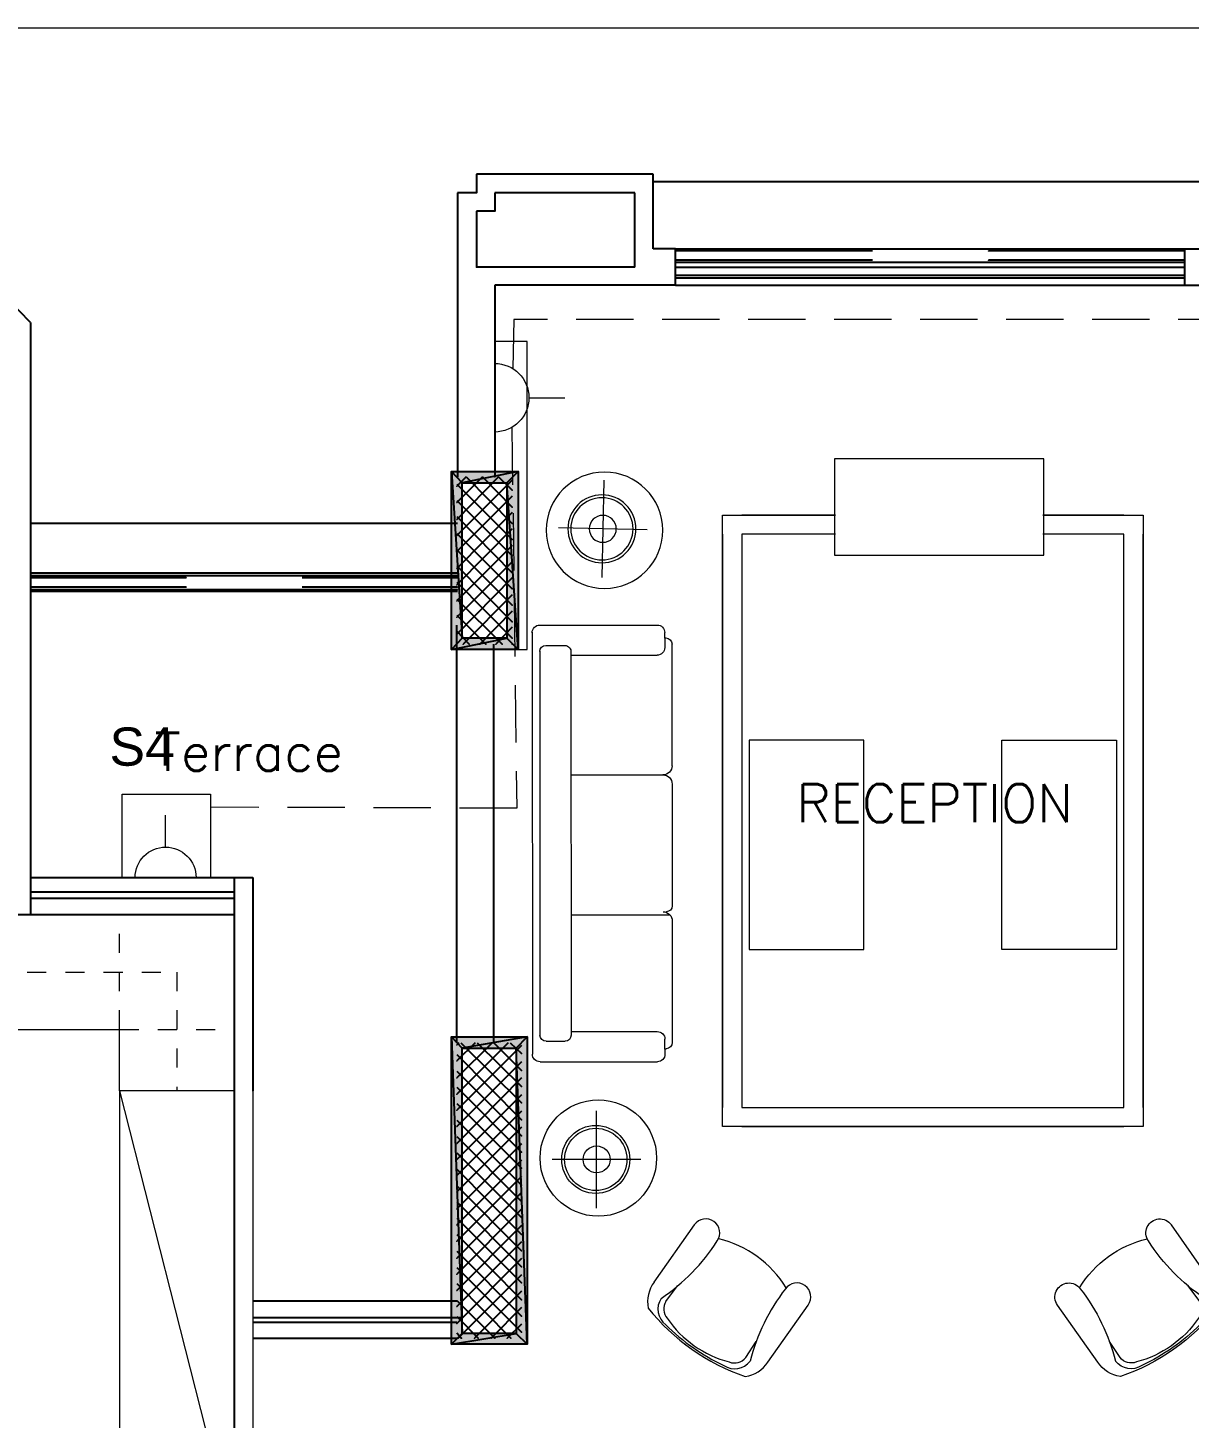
# Model space of a CAD drawing. Header units: inches. Extents: x 14 to 158, y 51 to 94.
# Drawn here: x 57.39 to 63.47, y 85.75 to 93.03 of the extents above; entities that cross this region are included whole.
import ezdxf

# ---------------------------------------------------------------- set-up
doc = ezdxf.new("R2010")
doc.units = ezdxf.units.IN
doc.header["$LTSCALE"] = 0.6
doc.header["$MEASUREMENT"] = 0
doc.linetypes.add('1st BASE_WTV$0$HIDDEN2', pattern=[0.1875, 0.125, -0.0625])
doc.linetypes.add('DASHED', pattern=[0.75, 0.5, -0.25])
doc.layers.get('0').update_dxf_attribs({"color": 253, "lineweight": 0})
for name, color, linetype, lineweight in [('fur', 253, 'Continuous', 0), ('Layer1', 253, 'Continuous', 0), ('POWER-1', 3, 'Continuous', 0), ('text', 3, 'Continuous', 0), ('wiring1', 3, 'DASHED', 0)]:
    doc.layers.add(name, color=color, linetype=linetype, lineweight=lineweight)
doc.styles.add('SIMPLEX', font='SIMPLEX.SHX')
doc.styles.get("Standard").update_dxf_attribs({"font": 'arial.ttf'})

# ---------------------------------------------------------------- blocks, each defined once
blk = doc.blocks.new('53hq')
for p, q in [((52299.7334, -22937.261), (52299.7332, -22937.8525)), ((52299.7697, -22937.2226), (52301.8965, -22937.2236)), ((52299.8652, -22937.2611), (52301.8012, -22937.262)), ((52301.9349, -22937.2621), (52301.9347, -22937.8536)), ((52299.8364, -22937.2918), (52299.8364, -22937.3872)), ((52301.832, -22937.2928), (52301.8319, -22937.3882)), ((52299.8721, -22937.4176), (52301.8011, -22937.419)), ((52299.8853, -22937.418), (52299.8851, -22937.8524)), ((52300.489, -22937.4183), (52300.4888, -22937.7619)), ((52301.1943, -22937.4183), (52301.1945, -22937.9167)), ((52301.7829, -22937.419), (52301.7828, -22937.8534)), ((52300.4888, -22937.7619), (52300.4888, -22937.8818)), ((52299.7994, -22937.891), (52299.7717, -22937.891)), ((52299.7957, -22937.8908), (52299.8466, -22937.8908)), ((52299.7985, -22937.891), (52299.7985, -22937.8969)), ((52301.8722, -22937.8919), (52301.8212, -22937.8918)), ((52301.8684, -22937.8921), (52301.8962, -22937.8921)), ((52301.8694, -22937.8921), (52301.8694, -22937.8979)), ((52300.4426, -22937.928), (52299.8293, -22937.9277)), ((52300.5349, -22937.928), (52301.1483, -22937.9282)), ((52301.2252, -22937.9285), (52301.8386, -22937.9287))]:
    blk.add_line(p, q)
for centre, radius, start, end in [((52299.7719, -22937.261), 0.0385, 89.97718, 179.97718), ((52299.8672, -22937.2918), 0.0308, 89.97718, 179.97718), ((52301.8012, -22937.2928), 0.0308, 359.97718, 89.97718), ((52301.8965, -22937.2621), 0.0385, 359.97718, 89.97718), ((52299.8671, -22937.3872), 0.0308, 179.97718, 279.2393), ((52301.8011, -22937.3882), 0.0308, 269.97718, 359.97718), ((52299.7717, -22937.8525), 0.0385, 179.97718, 269.97718), ((52299.8293, -22937.8969), 0.0308, 179.97718, 269.97718), ((52299.8467, -22937.8524), 0.0385, 269.97718, 359.97718), ((52300.4426, -22937.8818), 0.0462, 269.97718, 359.97718), ((52300.535, -22937.8819), 0.0462, 179.97718, 269.97718), ((52301.1483, -22937.8974), 0.0308, 269.97718, 359.97718), ((52301.2253, -22937.8824), 0.0462, 179.97718, 269.97718), ((52301.8213, -22937.8534), 0.0385, 179.97718, 269.97718), ((52301.8386, -22937.8979), 0.0308, 269.97718, 359.97718), ((52301.8962, -22937.8536), 0.0385, 269.97718, 359.97718)]:
    blk.add_arc(centre, radius, start, end)
blk = doc.blocks.new('A$C7D0458D8')
at = {"xscale": -1.038040226593694, "yscale": 1.038040226593694, "zscale": 1.038040226593694, "rotation": 180}
blk.add_blockref('53hq', (-54289.2269, -23809.7597), dxfattribs=at)
blk = doc.blocks.new('A$C09A26639')
at = {"layer": 'fur'}
for p, q in [((0, 0.4395), (0, 0.0733)), ((0.1093, 0.4867), (0.1128, 0.3854)), ((0.6199, 0.4867), (0.6163, 0.3854)), ((0.7291, 0.4395), (0.7291, 0.0733))]:
    blk.add_line(p, q, dxfattribs=at)
for centre, radius, start, end in [((0.3646, -0.5136), 1.1264, 73.97686, 106.02314), ((0.183, 0.483), 0.1038, 92.35488, 177.12367), ((0.3646, 0.0279), 0.5631, 69.3612, 110.6388), ((0.3646, -0.4772), 1.08, 80.09009, 99.90991), ((0.5462, 0.483), 0.1038, 2.87633, 87.64512), ((0.1832, 0.4395), 0.1832, 135, 180), ((0.183, 0.483), 0.0738, 103.22253, 177.12367), ((0.5462, 0.483), 0.0738, 2.87633, 76.77747), ((0.5459, 0.4395), 0.1832, 0, 45), ((-0.8725, 0.121), 1.0202, 357.31841, 21.09437), ((1.6017, 0.121), 1.0202, 158.90563, 182.68159), ((0.0733, 0.0733), 0.0733, 180, 0), ((0.6559, 0.0733), 0.0733, 180, 0), ((0.3714, 0.5959), 0.5761, 247.02757, 291.52441)]:
    blk.add_arc(centre, radius, start, end, dxfattribs=at)
blk = doc.blocks.new('A$C167A62BF')
at = {"layer": 'fur'}
for p, q in [((0.3135, 0.5669), (0.3135, 0.0569)), ((0.0816, 0.3119), (0.5454, 0.3119))]:
    blk.add_line(p, q, dxfattribs=at)
for centre, radius in [((0.3046, 0.3046), 0.3046), ((0.3181, 0.3119), 0.1779), ((0.3181, 0.3119), 0.1629), ((0.3135, 0.3119), 0.0705)]:
    blk.add_circle(centre, radius, dxfattribs=at)
blk = doc.blocks.new('SO-10')
at = {"layer": 'POWER-1'}
for p, q in [((0, 0.1761), (0, 0.3603)), ((0.25, 0), (-0.25, 0))]:
    blk.add_line(p, q, dxfattribs=at)
blk.add_arc((0, 0), 0.1761, 0, 180, dxfattribs=at)

msp = doc.modelspace()

# ---------------------------------------------------------------- hatches: boundary and pattern name
h = msp.add_hatch(color=256)
h.paths.add_polyline_path([(59.9009, 90.6451), (59.9602, 90.7044), (59.6678, 90.6451)])
h.paths.add_polyline_path([(59.9602, 90.7044), (59.6678, 90.6451), (59.6113, 90.7044)])
h.paths.add_polyline_path([(59.6678, 90.6451), (59.6113, 90.7044), (59.6678, 89.8328)])
h.paths.add_polyline_path([(59.6113, 90.7044), (59.6678, 89.8328), (59.6113, 89.7721)])
h.paths.add_polyline_path([(59.6678, 89.8328), (59.6113, 89.7721), (59.9009, 89.8328)])
h.paths.add_polyline_path([(59.6113, 89.7721), (59.9009, 89.8328), (59.9602, 89.7721)])
h.paths.add_polyline_path([(59.9009, 89.8328), (59.9602, 89.7721), (59.9009, 90.6451)])
h.paths.add_polyline_path([(59.9602, 89.7721), (59.9009, 90.6451), (59.9602, 90.7044)])
h = msp.add_hatch(color=256)
h.paths.add_polyline_path([(59.9505, 87.6856), (60.0071, 87.7463), (59.6678, 87.6856)])
h.paths.add_polyline_path([(60.0071, 87.7463), (59.6678, 87.6856), (59.6113, 87.7463)])
h.paths.add_polyline_path([(59.6678, 87.6856), (59.6113, 87.7463), (59.6678, 86.1934)])
h.paths.add_polyline_path([(59.6113, 87.7463), (59.6678, 86.1934), (59.6113, 86.1369)])
h.paths.add_polyline_path([(59.6678, 86.1934), (59.6113, 86.1369), (59.9505, 86.1934)])
h.paths.add_polyline_path([(59.6113, 86.1369), (59.9505, 86.1934), (60.0071, 86.1369)])
h.paths.add_polyline_path([(59.9505, 86.1934), (60.0071, 86.1369), (59.9505, 87.6856)])
h.paths.add_polyline_path([(60.0071, 86.1369), (59.9505, 87.6856), (60.0071, 87.7463)])

# ---------------------------------------------------------------- linework, layer by layer
for p, q in [((60.0071, 91.3847), (59.8374, 91.3847)), ((60.0071, 89.7721), (60.0071, 91.3847)), ((59.9602, 89.7721), (60.0071, 89.7721)), ((58.5728, 87.4635), (58.5728, 84.3773))]:
    msp.add_line(p, q)
msp.add_lwpolyline([(49.7235, 93.0265), (82.2429, 93.0265), (82.2429, 73.4364), (49.7235, 73.4364)], close=True)
at = {"linetype": 'Continuous', "lineweight": -2}
for points in [[(59.7423, 92.2613), (59.7423, 92.1634), (59.643, 92.1634)], [(60.6663, 92.2613), (59.7423, 92.2613), (59.7423, 92.2613)], [(60.6663, 91.8697), (60.6663, 92.2613), (60.6663, 92.2613)], [(60.6663, 92.2227), (63.5651, 92.2227), (63.5651, 92.2227)], [(59.643, 92.1634), (59.643, 90.6768), (59.643, 90.6768)], [(59.8374, 92.1634), (59.8374, 92.0669), (59.7423, 92.0669)], [(60.5711, 92.1634), (59.8374, 92.1634), (59.8374, 92.1634)], [(60.5711, 91.7745), (60.5711, 92.1634), (60.5711, 92.1634)], [(59.7423, 92.0669), (59.7423, 91.7745), (59.7423, 91.7745)], [(60.7835, 91.6794), (60.7835, 91.8697), (60.6663, 91.8697)], [(63.4492, 91.6794), (63.4492, 91.8697), (63.5651, 91.8697)], [(63.4492, 91.6794), (63.4492, 91.8697), (63.5651, 91.8697)], [(60.5711, 91.7745), (59.7423, 91.7745), (59.7423, 91.7745)], [(57.4089, 91.4849), (57.2351, 91.6614), (57.2351, 91.6614)], [(60.7835, 91.6794), (59.8374, 91.6794), (59.8374, 91.6794)], [(59.8374, 91.6794), (59.8374, 90.6768), (59.8374, 90.6768)], [(63.4492, 91.6794), (64.3953, 91.6794), (64.3953, 91.6794)], [(63.4492, 91.6794), (64.3953, 91.6794), (64.3953, 91.6794)], [(57.4089, 91.4849), (57.4089, 88.3848), (57.4089, 88.3848)], [(59.8581, 90.6768), (59.6389, 90.4534), (59.6389, 90.4534)], [(59.774, 90.6768), (59.6389, 90.5416), (59.6389, 90.5416)], [(59.6885, 90.6768), (59.6389, 90.6271), (59.6389, 90.6271)], [(59.6885, 90.6768), (59.9285, 90.4327), (59.9285, 90.4327)], [(59.774, 90.6768), (59.9285, 90.5182), (59.9285, 90.5182)], [(59.8581, 90.6768), (59.9285, 90.6064), (59.9285, 90.6064)], [(59.9285, 90.6588), (59.6389, 90.3692), (59.6389, 90.3692)], [(59.6389, 90.6382), (59.9285, 90.3486), (59.9285, 90.3486)], [(59.9285, 90.5747), (59.6389, 90.2851), (59.6389, 90.2851)], [(59.6389, 90.5527), (59.9285, 90.2631), (59.9285, 90.2631)], [(59.9285, 90.4892), (59.6389, 90.1969), (59.6389, 90.1969)], [(59.6389, 90.4685), (59.9285, 90.1748), (59.9285, 90.1748)], [(59.643, 90.4327), (57.4117, 90.4327), (57.4117, 90.4327)], [(59.9285, 90.4051), (59.6389, 90.1114), (59.6389, 90.1114)], [(59.6389, 90.3803), (59.9285, 90.0907), (59.9285, 90.0907)], [(59.9285, 90.3168), (59.6389, 90.0272), (59.6389, 90.0272)], [(59.6389, 90.2948), (59.9285, 90.0052), (59.9285, 90.0052)], [(59.9285, 90.2313), (59.6389, 89.9417), (59.6389, 89.9417)], [(59.6389, 90.2107), (59.9285, 89.9169), (59.9285, 89.9169)], [(59.9285, 90.1472), (59.6389, 89.8535), (59.6389, 89.8535)], [(59.6389, 90.1251), (59.9285, 89.8328), (59.9285, 89.8328)], [(59.6389, 90.0369), (59.8761, 89.8011), (59.8761, 89.8011)], [(59.9285, 90.059), (59.672, 89.8011), (59.672, 89.8011)], [(59.6389, 89.9528), (59.7919, 89.8011), (59.7919, 89.8011)], [(59.9285, 89.9735), (59.7602, 89.8011), (59.7602, 89.8011)], [(59.6389, 87.7145), (59.6389, 89.9004), (59.6389, 89.9004)], [(59.6389, 89.2715), (59.6389, 89.9004), (59.6389, 89.9004)], [(59.6389, 89.8686), (59.7037, 89.8011), (59.7037, 89.8011)], [(59.9285, 89.8893), (59.8443, 89.8011), (59.8443, 89.8011)], [(59.8333, 87.7145), (59.8333, 89.8011), (59.8333, 89.8011)], [(59.9285, 89.8038), (59.9285, 89.8011), (59.9285, 89.8011)], [(58.4749, 88.5792), (58.4749, 88.3393), (58.4749, 88.3393)], [(58.4749, 88.5792), (58.5728, 88.5792), (58.5728, 88.5792)], [(58.5728, 88.5792), (58.5728, 88.3393), (58.5728, 88.3393)], [(58.4749, 88.3848), (56.5913, 88.3848)], [(58.4749, 88.3393), (58.4749, 87.4635), (58.4749, 87.4635)], [(58.5728, 88.3393), (58.5728, 87.4635), (58.5728, 87.4635)], [(59.9078, 87.7145), (59.6389, 87.4456), (59.6389, 87.4456)], [(59.8236, 87.7145), (59.6389, 87.5311), (59.6389, 87.5311)], [(59.7354, 87.7145), (59.6389, 87.6194), (59.6389, 87.6194)], [(59.6499, 87.7145), (59.6389, 87.7035), (59.6389, 87.7035)], [(59.9781, 87.7007), (59.6389, 87.3615), (59.6389, 87.3615)], [(59.6609, 87.7145), (59.9781, 87.4001), (59.9781, 87.4001)], [(59.745, 87.7145), (59.9781, 87.4856), (59.9781, 87.4856)], [(59.8333, 87.7145), (59.9781, 87.5697), (59.9781, 87.5697)], [(59.9188, 87.7145), (59.9781, 87.658), (59.9781, 87.658)], [(59.6389, 87.6539), (59.9781, 87.3118), (59.9781, 87.3118)], [(59.9781, 87.6152), (59.6389, 87.276), (59.6389, 87.276)], [(59.6389, 87.5656), (59.9781, 87.2277), (59.9781, 87.2277)], [(59.9781, 87.5311), (59.6389, 87.1877), (59.6389, 87.1877)], [(59.6389, 87.4815), (59.9781, 87.1422), (59.9781, 87.1422)], [(58.4749, 87.4635), (58.4749, 84.4973), (54.5239, 84.4973)], [(59.9781, 87.4429), (59.6389, 87.1036), (59.6389, 87.1036)], [(59.6389, 87.3973), (59.9781, 87.0581), (59.9781, 87.0581)], [(59.9781, 87.3574), (59.6389, 87.0195), (59.6389, 87.0195)], [(59.6389, 87.3091), (59.9781, 86.9698), (59.9781, 86.9698)], [(59.9781, 87.2732), (59.6389, 86.934), (59.6389, 86.934)], [(59.6389, 87.2236), (59.9781, 86.8843), (59.9781, 86.8843)], [(59.9781, 87.185), (59.6389, 86.8457), (59.6389, 86.8457)], [(59.6389, 87.1395), (59.9781, 86.8002), (59.9781, 86.8002)], [(59.9781, 87.0995), (59.6389, 86.7616), (59.6389, 86.7616)], [(59.6389, 87.054), (59.9781, 86.712), (59.9781, 86.712)], [(59.9781, 87.0153), (59.6389, 86.6761), (59.6389, 86.6761)], [(59.6389, 86.9657), (59.9781, 86.6264), (59.9781, 86.6264)], [(59.9781, 86.9312), (59.6389, 86.5878), (59.6389, 86.5878)], [(59.6389, 86.8816), (59.9781, 86.5423), (59.9781, 86.5423)], [(59.9781, 86.843), (59.6389, 86.5037), (59.6389, 86.5037)], [(59.6389, 86.7961), (59.9781, 86.4582), (59.9781, 86.4582)], [(59.9781, 86.7575), (59.6389, 86.4182), (59.6389, 86.4182)], [(59.6389, 86.712), (59.9781, 86.3699), (59.9781, 86.3699)], [(59.9781, 86.6733), (59.6389, 86.3341), (59.6389, 86.3341)], [(59.6389, 86.6237), (59.9781, 86.2844), (59.9781, 86.2844)], [(59.9781, 86.5851), (59.6389, 86.2458), (59.6389, 86.2458)], [(59.6389, 86.5382), (59.9781, 86.2003), (59.9781, 86.2003)], [(59.6389, 86.4541), (59.9216, 86.1686), (59.9216, 86.1686)], [(59.9781, 86.4996), (59.6471, 86.1686), (59.6471, 86.1686)], [(59.9781, 86.4155), (59.7313, 86.1686), (59.7313, 86.1686)], [(59.6389, 86.3658), (59.8374, 86.1686), (59.8374, 86.1686)], [(59.9781, 86.3299), (59.8195, 86.1686), (59.8195, 86.1686)], [(59.6389, 86.2817), (59.7519, 86.1686), (59.7519, 86.1686)], [(59.9781, 86.2417), (59.9036, 86.1686), (59.9036, 86.1686)], [(59.6389, 86.1962), (59.6637, 86.1686), (59.6637, 86.1686)]]:
    msp.add_lwpolyline(points, dxfattribs=at)
for points in [[(59.9602, 90.7044), (59.6678, 90.6451), (59.6113, 90.7044)], [(59.6678, 90.6451), (59.6113, 90.7044), (59.6678, 89.8328)], [(59.6113, 90.7044), (59.6678, 89.8328), (59.6113, 89.7721)], [(59.9009, 90.6451), (59.9602, 90.7044), (59.6678, 90.6451)], [(59.9602, 89.7721), (59.9009, 90.6451), (59.9602, 90.7044)], [(59.9009, 89.8328), (59.9602, 89.7721), (59.9009, 90.6451)], [(59.6678, 89.8328), (59.6113, 89.7721), (59.9009, 89.8328)], [(59.6113, 89.7721), (59.9009, 89.8328), (59.9602, 89.7721)], [(60.0071, 87.7463), (59.6678, 87.6856), (59.6113, 87.7463)], [(59.6678, 87.6856), (59.6113, 87.7463), (59.6678, 86.1934)], [(59.6113, 87.7463), (59.6678, 86.1934), (59.6113, 86.1369)], [(59.9505, 87.6856), (60.0071, 87.7463), (59.6678, 87.6856)], [(60.0071, 86.1369), (59.9505, 87.6856), (60.0071, 87.7463)], [(59.9505, 86.1934), (60.0071, 86.1369), (59.9505, 87.6856)], [(59.6678, 86.1934), (59.6113, 86.1369), (59.9505, 86.1934)], [(59.6113, 86.1369), (59.9505, 86.1934), (60.0071, 86.1369)]]:
    msp.add_lwpolyline(points, close=True, dxfattribs=at)
at = {"layer": 'fur'}
for p, q in [((61.62, 90.4764), (61.1301, 90.4764)), ((63.1301, 90.4764), (62.7062, 90.4764)), ((61.0301, 90.3764), (61.0301, 87.3764)), ((61.62, 90.3764), (61.1301, 90.3764)), ((61.1301, 90.3764), (61.1301, 87.3764)), ((63.1301, 90.3764), (62.7062, 90.3764)), ((63.1301, 87.3764), (63.1301, 90.3764)), ((63.2301, 87.3764), (63.2301, 90.3764)), ((57.8749, 87.4635), (57.8749, 87.7848)), ((57.8749, 87.4635), (57.8749, 84.4973)), ((57.8749, 87.4635), (58.4749, 85.0973)), ((58.4749, 87.4635), (57.8749, 87.4635)), ((61.1301, 87.3764), (63.1301, 87.3764)), ((61.1301, 87.2764), (63.1301, 87.2764))]:
    msp.add_line(p, q, dxfattribs=at)
at = {"layer": 'fur', "linetype": '1st BASE_WTV$0$HIDDEN2'}
for q in [(57.8749, 88.3848), (58.4749, 87.7848)]:
    msp.add_line((57.8749, 87.7848), q, dxfattribs=at)
at = {"layer": 'fur'}
for points in [[(62.7112, 90.771), (61.615, 90.771), (61.615, 90.2664), (62.7112, 90.2664)], [(61.7696, 89.2978), (61.1685, 89.2978), (61.1685, 88.2032), (61.7696, 88.2032)], [(62.4905, 89.2978), (63.0916, 89.2978), (63.0916, 88.2032), (62.4905, 88.2032)]]:
    msp.add_lwpolyline(points, close=True, dxfattribs=at)
for points in [[(62.7062, 90.4764), (63.2301, 90.4764), (63.2301, 87.2764), (61.0301, 87.2764), (61.0301, 90.4764), (61.62, 90.4764)], [(56.5913, 87.7848), (57.8749, 87.7848)]]:
    msp.add_lwpolyline(points, dxfattribs=at)
at = {"layer": 'fur', "linetype": '1st BASE_WTV$0$HIDDEN2'}
msp.add_lwpolyline([(56.5913, 88.0848), (58.1749, 88.0848), (58.1749, 87.4635)], dxfattribs=at)
at = {"layer": 'Layer1', "linetype": 'Continuous', "lineweight": -2}
for points in [[(60.7835, 91.8697), (63.4492, 91.8697), (63.4492, 91.8697)], [(61.8136, 91.8586), (60.7835, 91.8586), (60.7835, 91.8586)], [(63.4492, 91.8586), (62.4218, 91.8586), (62.4218, 91.8586)], [(61.8136, 91.8104), (60.7835, 91.8104), (60.7835, 91.8104)], [(60.7835, 91.7993), (63.4492, 91.7993), (63.4492, 91.7993)], [(60.7835, 91.7745), (63.4492, 91.7745), (63.4492, 91.7745)], [(63.4492, 91.8104), (62.4218, 91.8104), (62.4218, 91.8104)], [(60.7835, 91.7318), (63.4492, 91.7318), (63.4492, 91.7318)], [(60.7835, 91.718), (63.4492, 91.718), (63.4492, 91.718)], [(60.7835, 91.6794), (63.4492, 91.6794), (63.4492, 91.6794)], [(59.643, 90.172), (57.4117, 90.172), (57.4117, 90.172)], [(57.4117, 90.161), (59.643, 90.161), (59.643, 90.161)], [(57.4117, 90.15), (58.2239, 90.15), (58.2239, 90.15)], [(57.4117, 90.1003), (58.2239, 90.1003), (58.2239, 90.1003)], [(57.4117, 90.0865), (59.643, 90.0865), (59.643, 90.0865)], [(58.8307, 90.15), (59.643, 90.15), (59.643, 90.15)], [(58.8307, 90.1003), (59.643, 90.1003), (59.643, 90.1003)], [(59.643, 90.0769), (57.4117, 90.0769), (57.4117, 90.0769)], [(57.4089, 88.5792), (58.4749, 88.5792), (58.4749, 88.5792)], [(58.4749, 88.502), (57.4089, 88.502), (57.4089, 88.502)], [(58.4749, 88.4703), (57.4089, 88.4703), (57.4089, 88.4703)], [(58.5728, 86.3634), (59.6389, 86.3634), (59.6389, 86.3634)], [(59.6648, 86.2751), (58.5728, 86.2751)], [(58.5728, 86.2531), (59.6389, 86.2531), (59.6389, 86.2531)], [(58.5728, 86.169), (59.6389, 86.169), (59.6389, 86.169)]]:
    msp.add_lwpolyline(points, dxfattribs=at)
at = {"layer": 'POWER-1'}
msp.add_lwpolyline([(57.8888, 88.5792), (57.8888, 89.0166), (58.3501, 89.0166), (58.3501, 88.5792)], close=True, dxfattribs=at)
at = {"layer": 'wiring1', "linetype": 'DASHED'}
for p, q in [((59.9378, 91.5004), (59.9324, 91.2427)), ((64.1636, 91.5004), (59.9378, 91.5004)), ((59.9277, 90.9355), (59.953, 88.9422)), ((59.953, 88.9422), (58.3501, 88.9476))]:
    msp.add_line(p, q, dxfattribs=at)

# ---------------------------------------------------------------- block references
at = {"xscale": -1, "rotation": 358.8732906902792}
msp.add_blockref('A$C167A62BF', (60.7105, 90.0863), dxfattribs=at)
at = {"rotation": 180}
msp.add_blockref('A$C167A62BF', (60.6843, 87.416), dxfattribs=at)
at = {"layer": 'fur'}
for name, p, rotation in [('A$C7D0458D8', (60.0336, 89.901), 270), ('A$C09A26639', (61.5204, 86.4019), 144.8370622014191)]:
    msp.add_blockref(name, p, dxfattribs=dict(at, rotation=rotation))
at = {"layer": 'fur', "xscale": -1, "rotation": 215.1629377985809}
msp.add_blockref('A$C09A26639', (62.7397, 86.4019), dxfattribs=at)
at = {"layer": 'POWER-1', "xscale": -1.018594020618941, "yscale": 1.018594020618941, "zscale": 1.018594020618941, "rotation": 270}
msp.add_blockref('SO-10', (59.8374, 91.0905), dxfattribs=at)
at = {"layer": 'POWER-1', "xscale": -0.906794626343933, "yscale": 0.906794626343933, "zscale": 0.906794626343933}
msp.add_blockref('SO-10', (58.1155, 88.5792), dxfattribs=at)

# ---------------------------------------------------------------- texts
at = {"style": 'SIMPLEX'}
for s, p in [('Terrace', (58.0585, 89.1372, 0)), ('RECEPTION', (61.4159, 88.8686, 0))]:
    msp.add_text(s, height=0.2, dxfattribs=at).set_placement(p)
at = {"layer": 'text', "linetype": 'DASHED', "insert": (57.8218, 89.3647), "char_height": 0.2, "attachment_point": 1}
msp.add_mtext_dynamic_manual_height_columns('S4', width=0.086131, gutter_width=1, heights=[0], dxfattribs=at)

doc.saveas('drawing.dxf')
